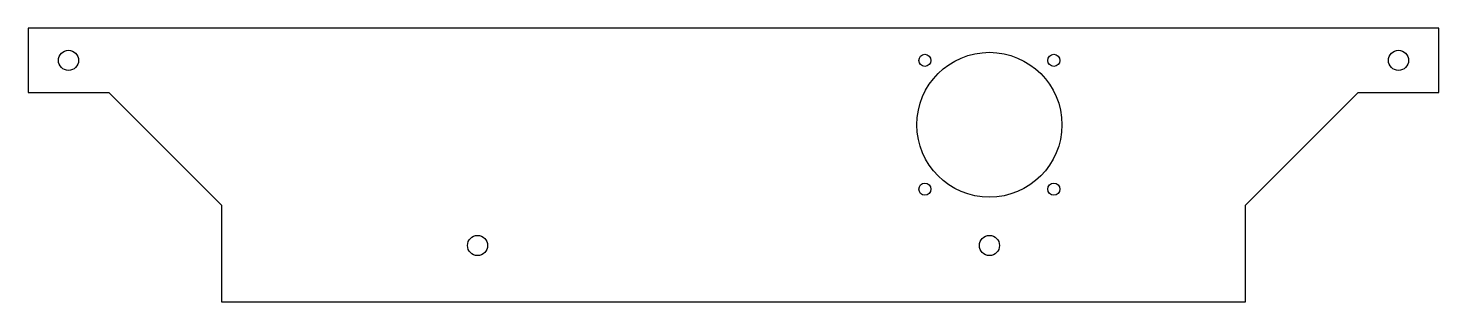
# Model space of a CAD drawing. Header units: millimetres. Extents: x 0 to 350, y -4 to 64.
import ezdxf

# ---------------------------------------------------------------- set-up
doc = ezdxf.new("R2010")
doc.units = ezdxf.units.MM
doc.layers.get('0').update_dxf_attribs({"linetype": 'CONTINUOUS'})

msp = doc.modelspace()

# ---------------------------------------------------------------- linework, layer by layer
for p, q in [((350, 64), (0, 64)), ((0, 64), (0, 48)), ((350, 48), (350, 64)), ((0, 48), (20, 48)), ((20, 48), (48, 20)), ((302, 20), (330, 48)), ((330, 48), (350, 48)), ((48, 20), (48, -4)), ((302, -4), (302, 20)), ((48, -4), (302, -4))]:
    msp.add_line(p, q)
for centre, radius in [((10, 56), 2.5), ((238.5, 40), 18), ((222.5, 56), 1.5), ((254.5, 56), 1.5), ((340, 56), 2.5), ((222.5, 24), 1.5), ((254.5, 24), 1.5), ((111.5, 10), 2.5), ((238.5, 10), 2.5)]:
    msp.add_circle(centre, radius)

doc.saveas('drawing.dxf')
